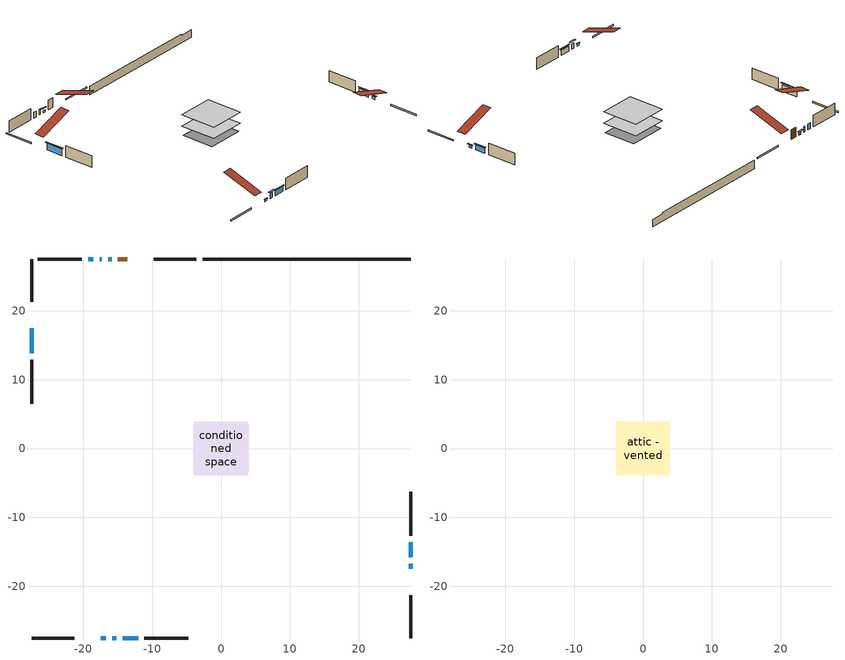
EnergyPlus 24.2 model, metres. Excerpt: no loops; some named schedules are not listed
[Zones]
conditioned space
 floor adiabatic (AdiabaticFloorConstruction): -3.91,-3.91 -3.91,3.91 3.91,3.91 3.91,-3.91 z0.46
 floor foundation (Slab1 construction): -4.04,-3.51 -4.04,3.51 4.04,3.51 4.04,-3.51 z-1.37
 wall outside (RimJoist1 construction): -3.58,27.53 -9.78,27.53 / -27.53,-27.53 -21.33,-27.53 / -27.53,27.53 -27.53,21.33 / 27.53,-27.53 27.53,-21.33 z0.46:0.76
 wall outside (AdiabaticWallConstruction 1): -13.64,27.53 -14.98,27.53 z0.46:2.49
 wall outside (AdiabaticWallConstruction): -15.9,27.53 -16.42,27.53 / 27.53,-17.47 27.53,-16.75 / -17.47,-27.53 -16.75,-27.53 z0.46:0.92; -17.34,27.53 -17.61,27.53 / -18.54,27.53 -19.29,27.53 z0.46:1.68; -15.83,-27.53 -15.21,-27.53 z0.46:1.58; -27.53,17.47 -27.53,13.81 z0.46:1.83; 27.53,-15.83 27.53,-13.59 / -14.29,-27.53 -12.05,-27.53 z0.46:1.53
 wall outside (Wall1 construction): -20.21,27.53 -26.6,27.53 / -11.12,-27.53 -4.73,-27.53 / -27.53,12.88 -27.53,6.49 / 27.53,-12.66 27.53,-6.27 z0.46:2.9
 wall foundation (FoundationWall1 construction): -2.65,27.53,-1.37 -2.65,27.53,0.46 24.51,27.53,0.46 24.51,27.53,0.14 27.53,27.53,0.14 27.53,27.53,-1.37
 window (WindowConstruction 4): -15.91,27.53 -16.41,27.53 z0.46:0.92
 window (WindowConstruction 6): -17.34,27.53 -17.61,27.53 z0.46:1.68
 window (WindowConstruction 7): 27.53,-17.47 27.53,-16.75 z0.46:0.92
 window (WindowConstruction 8): -17.47,-27.53 -16.75,-27.53 z0.46:0.92
 window (WindowConstruction 5): -15.83,-27.53 -15.22,-27.53 z0.46:1.58
 window (WindowConstruction): -27.53,17.47 -27.53,13.81 z0.46:1.83
 window (WindowConstruction 1): -18.54,27.53 -19.29,27.53 z0.46:1.68
 window (WindowConstruction 2): 27.53,-15.83 27.53,-13.59 z0.46:1.53
 window (WindowConstruction 3): -14.29,-27.53 -12.05,-27.53 z0.46:1.53
 door (Door): -13.64,27.53 -14.98,27.53 z0.46:2.49
 ceiling adiabatic (AdiabaticFloorConstruction): 3.91,-3.91 3.91,3.91 -3.91,3.91 -3.91,-3.91 z0.46
attic - vented
 floor to conditioned space (Floor1 construction Reversed): -3.92,-3.92 -3.92,3.92 3.92,3.92 3.92,-3.92 z2.9
 roof outside (Roof1 construction): -12.71,27.53,2.9 -12.71,19.91,5.44 -10.7,19.91,5.44 -10.7,27.53,2.9; -18.39,-27.53,2.9 -18.39,-19.91,5.44 -20.4,-19.91,5.44 -20.4,-27.53,2.9; -27.53,18.39,2.9 -19.91,18.39,5.44 -19.91,20.4,5.44 -27.53,20.4,2.9; 27.53,-18.39,2.9 19.91,-18.39,5.44 19.91,-20.4,5.44 27.53,-20.4,2.9
shading: -16.8,27.53 -15.52,27.53 -15.52,27.83 -16.8,27.83 z1.31; 27.53,-16.51 27.53,-17.71 27.74,-17.71 27.74,-16.51 z1.16; -16.69,-27.53 -17.53,-27.53 -17.53,-27.65 -16.69,-27.65 z0.98; -14.76,-27.53 -16.29,-27.53 -16.29,-27.83 -14.76,-27.83 z2.04; -27.53,13.51 -27.53,17.76 -27.74,17.76 -27.74,13.51 z2.13; 27.53,-13.35 27.53,-16.07 27.74,-16.07 27.74,-13.35 z1.77; -11.81,-27.53 -14.53,-27.53 -14.53,-27.74 -11.81,-27.74 z1.77
[Building]
Building 1: Terrain=Suburbs
[Site:Location]
Sault Ste Marie AP_ON: Latitude {deg}=46.49; Longitude {deg}=-84.51; Time Zone {hr}=-5; Elevation {m}=192; Keep Site Location Information=Yes
[Site:GroundTemperature:Shallow]
0.840846, -1.16074, -1.32103, -0.371179, 3.44196, 7.23733, 10.5277, 12.6121, 12.7892, 11.0939, 7.8874, 4.20846
[Site:WaterMainsTemperature]
Calculation Method=Schedule; Temperature Schedule=mains temperature schedule
[Material] Roughness=Rough; Thermal Absorptance=0.9
Name | Thickness {m} | Conductivity {W/m-K} | Density {kg/m3} | Specific Heat {J/kg-K} | Solar Absorptance | Visible Absorptance
asphalt or fiberglass shingles | 0.00635 | 0.162714 | 1121.4 | 1465.45 | 0.95 | 0.95
ceiling stud and cavity | 0.1397 | 0.0997951 | 65.682 | 1177.47 | 0.7 | 0.7
concrete 4.0 in. | 0.1016 | 1.803125 | 2242.8 | 837.4 | 0.7 | 0.7
concrete 8.0 in. | 0.2032 | 1.803125 | 2242.8 | 837.4 | 0.7 | 0.7
door material | 0.04445 | 0.188738 | 512.64 | 1214.23 | 0.7 | 0.7
floor covering | 0.0127 | 0.0433444 | 54.468 | 1339.84 | 0.6 | 0.6
floor rigid ins; wall rigid ins | 0.512978 | 0.029427 | 32.04 | 1214.23 | 0.7 | 0.7
floor stud and cavity | 0.1397 | 1.75129 | 37.0049 | 1207.88 | 0.7 | 0.7
furniture material conditioned space 1 | 0.1524 | 0.115458 | 640.8 | 1214.23 | 0.6 | 0.6
gypsum board | 0.0127 | 0.160291 | 801 | 837.4 | 0.6 | 0.6
osb sheathing 0.5 in. | 0.0127 | 0.115458 | 512.64 | 1214.23 | 0.7 | 0.7
osb sheathing 0.75 in. | 0.01905 | 0.115458 | 512.64 | 1214.23 | 0.7 | 0.7
rim joist stud and cavity | 0.0508 | 0.182071 | 50.32683 | 1063.81 | 0.6 | 0.6
wall stud and cavity | 0.1397 | 0.101847 | 139.0536 | 1170.24 | 0.7 | 0.7
wall stud and cavity 1 | 0.0889 | 0.380278 | 52.3479 | 1209.89 | 0.7 | 0.7
wall stud and cavity 2 | 0.0889 | 0.391764 | 83.0341 | 1211.67 | 0.7 | 0.7
wood siding | 0.0254 | 0.102417 | 544.68 | 1172.36 | 0.57 | 0.57
wood siding 1; wood siding 2; wood siding 3 | 0.0254 | 0.102417 | 544.68 | 1172.36 | 0.7 | 0.7
[WindowMaterial:SimpleGlazingSystem]
Name | U-Factor {W/m2-K} | Solar Heat Gain Coefficient
WindowMaterial | 3.04284 | 0.69
WindowMaterial 1 | 4.979606 | 0.59
WindowMaterial 2 | 5.10679 | 0.62
WindowMaterial 3 | 6.9635 | 0.68
WindowMaterial 4 | 6.71537 | 0.75
WindowMaterial 5 | 4.56398 | 0.49
WindowMaterial 6 | 4.28632 | 0.44
[Construction]
AdiabaticFloorConstruction: floor stud and cavity, floor rigid ins, osb sheathing 0.75 in., floor covering
AdiabaticWallConstruction: wood siding 2, wall rigid ins, wall stud and cavity 1, gypsum board
AdiabaticWallConstruction 1: wood siding 3, wall rigid ins, wall stud and cavity 1, gypsum board
Door: door material
Floor1 construction Reversed: gypsum board, ceiling stud and cavity
FoundationWall1 construction: concrete 8.0 in.
furniture construction conditioned space 1: furniture material conditioned space 1
PartitionWallConstruction: gypsum board, wall stud and cavity 2, gypsum board
RimJoist1 construction: wood siding 1, rim joist stud and cavity
Roof1 construction: asphalt or fiberglass shingles
Slab1 construction: concrete 4.0 in.
Wall1 construction: wood siding, osb sheathing 0.5 in., wall stud and cavity, gypsum board
WindowConstruction: WindowMaterial
WindowConstruction 1: WindowMaterial 1
WindowConstruction 2; WindowConstruction 3: WindowMaterial 2
WindowConstruction 4: WindowMaterial 3
WindowConstruction 5: WindowMaterial 4
WindowConstruction 6; WindowConstruction 8: WindowMaterial 5
WindowConstruction 7: WindowMaterial 6
[Zone] Multiplier=1; Part of Total Floor Area=Yes
Name | Volume {m3}
attic - vented | 25.3077
conditioned space | 268
[Space]
Name | Zone | Volume {m3}
attic - vented 1 | attic - vented | 25.3077
conditioned space 1 | conditioned space | 268
[ZoneInfiltration:EffectiveLeakageArea]
infil attic - vented 1: Zone or Space=attic - vented 1; Schedule=Always On Discrete; Effective Air Leakage Area {cm2}=2412.59; Stack Coefficient=0.000176793; Wind Coefficient=8.98363e-06
[ZoneMixing]
whole house fan mix: Zone or Space=attic - vented; Schedule=Always On Continuous; Design Flow Rate Calculation Method=Flow/Zone; Design Flow Rate {m3/s}=0; Source Zone or Space=conditioned space
[SurfaceProperty:ExposedFoundationPerimeter]
Slab1: Exposed Perimeter Calculation Method=TotalExposedPerimeter; Total Exposed Perimeter {m}=30.18
[InternalMass] Zone or ZoneList=conditioned space; Space or SpaceList=conditioned space 1
Name | Construction | Surface Area {m2}
furniture mass conditioned space 1 | furniture construction conditioned space 1 | 47.1764
partition wall mass | PartitionWallConstruction | 117.941
[Lights]
interior lighting: Zone or ZoneList or Space or SpaceList=conditioned space 1; Schedule=interior lighting schedule; Design Level Calculation Method=LightingLevel; Lighting Level {W}=343.2; Return Air Fraction=0; Fraction Radiant=0.6; Fraction Visible=0.2; Fraction Replaceable=1
[People]
occupants: Zone or ZoneList or Space or SpaceList=conditioned space 1; Number of People Schedule=occupants schedule; Number of People Calculation Method=People; Number of People=3; Fraction Radiant=0.314171; Sensible Heat Fraction=0.56303; Activity Level Schedule=occupants activity schedule; Carbon Dioxide Generation Rate {m3/s-W}=0; Enable ASHRAE 55 Comfort Warnings=No; Mean Radiant Temperature Calculation Type=EnclosureAveraged
[ElectricEquipment] Zone or ZoneList or Space or SpaceList=conditioned space 1; Design Level Calculation Method=EquipmentLevel
Name | Schedule | Design Level {W} | Fraction Latent | Fraction Radiant | Fraction Lost
clothes dryer | clothes dryer schedule | 140.772 | 0.015 | 0.081 | 0.85
clothes washer | clothes washer schedule | 32.1985 | 0.03 | 0.162 | 0.7
cooking range | cooking range schedule | 215.147 | 0.08 | 0.432 | 0.2
dishwasher | dishwasher schedule | 66.8632 | 0.3 | 0.18 | 0.4
fridge | fridge schedule | 72.9452 | 0 | 0.6 | 0
mech vent house fan | mech vent house fan schedule | 0 | 0 | 0 | 1
mech vent house fan cfis | mech vent house fan cfis schedule | 0 | 0 | 0 | 0
misc plug loads | misc plug loads schedule | 494.7 | 0.045 | 0.513 | 0.1
whole house fan | Always On Discrete | 0 | 0 | 0 | 1
[OtherEquipment] Zone or ZoneList or Space or SpaceList=conditioned space 1; Design Level Calculation Method=EquipmentLevel
Name | Fuel Type | Schedule | Design Level {W} | Fraction Latent | Fraction Radiant | Fraction Lost
clothes dryer 1 | Electricity | clothes dryer schedule | 0 | 0.015 | 0.081 | 0.85
cooking range 1 | Electricity | cooking range schedule | 0 | 0.08 | 0.432 | 0.2
general water use latent | None | general water use schedule | 62.594 | 1 | 0 | 0
general water use sensible | None | general water use schedule | -61.6891 | 0 | 0.6 | 0
mech vent house fan latent load | None | Always On Discrete | 0 | 1 | 0 | 0
mech vent house fan sensible load | None | Always On Discrete | 0 | 0 | 0 | 0
water heater energy adjustment1 | Electricity | Always On Discrete | 0.01 | 0 | 0 | 1
[ZoneInfiltration:DesignFlowRate] Zone or ZoneList or Space or SpaceList=conditioned space 1; Schedule=Always On Discrete; Design Flow Rate Calculation Method=Flow/Zone; Design Flow Rate {m3/s}=0
infil flow; natural vent flow; whole house fan flow
[ZoneControl:Thermostat]
conditioned space Thermostat: Zone or ZoneList=conditioned space; Control Type Schedule=conditioned space Thermostat Schedule; Control 1=conditioned space temperature setpoint; Temperature Difference Between Cutout And Setpoint {deltaC}=0
[AirLoopHVAC:UnitarySystem]
unit heater unitary system: Control Type=Load; Controlling Zone or Thermostat Location=conditioned space; Dehumidification Control Type=None; Availability Schedule=Always On Discrete; Supply Fan=unit heater supply fan; Fan Placement=BlowThrough; Supply Air Fan Operating Mode Schedule=unit heater auto fan schedule; Heating Coil=unit heater htg coil; DX Heating Coil Sizing Ratio=1; Use DOAS DX Cooling Coil=No; Minimum Supply Air Temperature {C}=2; Latent Load Control=SensibleOnlyLoadControl; Cooling Supply Air Flow Rate Method=None; Heating Supply Air Flow Rate Method=SupplyAirFlowRate; Heating Supply Air Flow Rate {m3/s}=1.10105; No Load Supply Air Flow Rate Method=SupplyAirFlowRate; No Load Supply Air Flow Rate {m3/s}=0; No Load Supply Air Flow Rate Control Set To Low Speed=Yes; Maximum Supply Air Temperature {C}=48.8889; Maximum Outdoor Dry-Bulb Temperature for Supplemental Heater Operation {C}=21; Ancillary On-Cycle Electric Power {W}=0; Ancillary Off-Cycle Electric Power {W}=0
[Fan:SystemModel]
unit heater supply fan: Availability Schedule=Always On Discrete; Design Maximum Air Flow Rate {m3/s}=1.10105; Speed Control Method=Discrete; Electric Power Minimum Flow Rate Fraction=0.2; Design Pressure Rise {Pa}=500; Motor Efficiency=1; Motor In Air Stream Fraction=1; Design Electric Power Consumption {W}=Autosize; Design Power Sizing Method=PowerPerFlow; Electric Power Per Unit Flow Rate {W/(m3/s)}=1e-06; Electric Power Per Unit Flow Rate Per Unit Pressure {W/((m3/s)-Pa)}=1.66667; Fan Total Efficiency=0.7; Motor Loss Radiative Fraction=0; Number of Speeds=1; Speed Flow Fraction 1=1; Speed Electric Power Fraction 1=1
[Coil:Heating:Fuel]
unit heater htg coil: Availability Schedule=Always On Discrete; Fuel Type=OtherFuel1; Burner Efficiency=0.35; Nominal Capacity {W}=23443.9; On Cycle Parasitic Electric Load {W}=0; Off Cycle Parasitic Fuel Load {W}=0
[Zone equipment]
conditioned space: unit heater unitary system
[Foundation:Kiva]
Foundation Kiva 1: Initial Indoor Air Temperature {C}=18; Wall Height Above Grade {m}=0.459974; Wall Depth Below Slab {m}=0.2032
[Foundation:Kiva:Settings]
Soil Conductivity {W/m-K}=0.849921; Soil Density {kg/m3}=1842.3; Soil Specific Heat {J/kg-K}=418.7; Ground Solar Absorptivity=0.9; Ground Thermal Absorptivity=0.9; Ground Surface Roughness {m}=0.03; Far-Field Width {m}=40; Deep-Ground Boundary Condition=ZeroFlux; Deep-Ground Depth {m}=40; Minimum Cell Dimension {m}=0.2; Maximum Cell Growth Coefficient=3; Simulation Timestep=Timestep
[Exterior:Lights]
exterior lighting: Schedule=exterior lighting schedule; Design Level {W}=75.6
[EnergyManagementSystem:GlobalVariable]
infil_program_Qfan
infil_program_Qinf
natural_vent_program_Qnv
natural_vent_program_Qwhf
[EnergyManagementSystem:Sensor]
Name | Output:Variable or Output:Meter Index Key | Output:Variable or Output:Meter
airflow_gain | infil flow | Infiltration Sensible Heat Gain Energy
airflow_gain_1 | natural vent flow | Infiltration Sensible Heat Gain Energy
airflow_gain_2 | whole house fan flow | Infiltration Sensible Heat Gain Energy
airflow_loss | infil flow | Infiltration Sensible Heat Loss Energy
airflow_loss_1 | natural vent flow | Infiltration Sensible Heat Loss Energy
airflow_loss_2 | whole house fan flow | Infiltration Sensible Heat Loss Energy
clg_load_cond |  | Cooling:EnergyTransfer:Zone:CONDITIONED SPACE
clg_sp_s; clg_sp_s_1 | cooling setpoint | Schedule Value
clothes_dryer_exhaust_0_sch_s | clothes dryer exhaust 0 schedule | Schedule Value
conditioned_space_clg_unmet_s | conditioned space | Zone Cooling Setpoint Not Met Time
conditioned_space_htg_unmet_s | conditioned space | Zone Heating Setpoint Not Met Time
cool_season | cooling season schedule | Schedule Value
fridge_tin_s | conditioned space | Zone Mean Air Temperature
htg_load_cond |  | Heating:EnergyTransfer:Zone:CONDITIONED SPACE
htg_sp_s; htg_sp_s_1 | heating setpoint | Schedule Value
ig_ee_conv | clothes dryer | Electric Equipment Convective Heating Energy
ig_ee_conv_2 | cooking range | Electric Equipment Convective Heating Energy
ig_ee_conv_4 | fridge | Electric Equipment Convective Heating Energy
ig_ee_conv_5 | misc plug loads | Electric Equipment Convective Heating Energy
ig_ee_conv_6 | whole house fan | Electric Equipment Convective Heating Energy
ig_ee_rad | clothes dryer | Electric Equipment Radiant Heating Energy
ig_ee_rad_2 | cooking range | Electric Equipment Radiant Heating Energy
ig_ee_rad_4 | fridge | Electric Equipment Radiant Heating Energy
ig_ee_rad_5 | misc plug loads | Electric Equipment Radiant Heating Energy
ig_ee_rad_6 | whole house fan | Electric Equipment Radiant Heating Energy
ig_lgt_conv | interior lighting | Lights Convective Heating Energy
ig_lgt_rad | interior lighting | Lights Radiant Heating Energy
ig_lgt_vis | interior lighting | Lights Visible Radiation Heating Energy
ig_oe_conv | clothes dryer 1 | Other Equipment Convective Heating Energy
ig_oe_conv_1 | cooking range 1 | Other Equipment Convective Heating Energy
ig_oe_conv_2 | general water use latent | Other Equipment Convective Heating Energy
ig_oe_conv_3 | general water use sensible | Other Equipment Convective Heating Energy
ig_oe_conv_4 | water heater energy adjustment1 | Other Equipment Convective Heating Energy
ig_oe_rad | clothes dryer 1 | Other Equipment Radiant Heating Energy
ig_oe_rad_1 | cooking range 1 | Other Equipment Radiant Heating Energy
ig_oe_rad_2 | general water use latent | Other Equipment Radiant Heating Energy
ig_oe_rad_3 | general water use sensible | Other Equipment Radiant Heating Energy
ig_oe_rad_4 | water heater energy adjustment1 | Other Equipment Radiant Heating Energy
ig_ppl_conv | occupants | People Convective Heating Energy
ig_ppl_rad | occupants | People Radiant Heating Energy
im_conv | furniture mass conditioned space 1 | Surface Inside Face Convection Heat Gain Energy
im_conv_1 | partition wall mass | Surface Inside Face Convection Heat Gain Energy
im_ig | furniture mass conditioned space 1 | Surface Inside Face Internal Gains Radiation Heat Gain Energy
im_ig_1 | partition wall mass | Surface Inside Face Internal Gains Radiation Heat Gain Energy
im_lgt | furniture mass conditioned space 1 | Surface Inside Face Lights Radiation Heat Gain Energy
im_lgt_1 | partition wall mass | Surface Inside Face Lights Radiation Heat Gain Energy
im_sol | furniture mass conditioned space 1 | Surface Inside Face Solar Radiation Heat Gain Energy
im_sol_1 | partition wall mass | Surface Inside Face Solar Radiation Heat Gain Energy
im_surf | furniture mass conditioned space 1 | Surface Inside Face Net Surface Thermal Radiation Heat Gain Energy
im_surf_1 | partition wall mass | Surface Inside Face Net Surface Thermal Radiation Heat Gain Energy
mv_conv | mech vent house fan | Electric Equipment Convective Heating Energy
mv_conv_1 | mech vent house fan cfis | Electric Equipment Convective Heating Energy
mv_conv_2 | mech vent house fan latent load | Other Equipment Convective Heating Energy
mv_conv_3 | mech vent house fan sensible load | Other Equipment Convective Heating Energy
mv_rad | mech vent house fan | Electric Equipment Radiant Heating Energy
mv_rad_1 | mech vent house fan cfis | Electric Equipment Radiant Heating Energy
mv_rad_2 | mech vent house fan latent load | Other Equipment Radiant Heating Energy
mv_rad_3 | mech vent house fan sensible load | Other Equipment Radiant Heating Energy
natural_vent_s | natural vent schedule | Schedule Value
out_pb_s |  | Site Outdoor Air Barometric Pressure
out_wt_s |  | Site Outdoor Air Humidity Ratio
site_vw_s |  | Site Wind Speed
ss_back_out | Window1 | Surface Window Shortwave from Zone Back Out Window Heat Transfer Rate
ss_back_out_1 | Window10 | Surface Window Shortwave from Zone Back Out Window Heat Transfer Rate
ss_back_out_2 | Window11 | Surface Window Shortwave from Zone Back Out Window Heat Transfer Rate
ss_back_out_3 | Window12 | Surface Window Shortwave from Zone Back Out Window Heat Transfer Rate
ss_back_out_4 | Window2 | Surface Window Shortwave from Zone Back Out Window Heat Transfer Rate
ss_back_out_5 | Window3 | Surface Window Shortwave from Zone Back Out Window Heat Transfer Rate
ss_back_out_6 | Window5 | Surface Window Shortwave from Zone Back Out Window Heat Transfer Rate
ss_back_out_7 | Window6 | Surface Window Shortwave from Zone Back Out Window Heat Transfer Rate
ss_back_out_8 | Window8 | Surface Window Shortwave from Zone Back Out Window Heat Transfer Rate
ss_conv | Door1 | Surface Inside Face Convection Heat Gain Energy
ss_conv_1 | Window1 | Surface Inside Face Convection Heat Gain Energy
ss_conv_2 | Window10 | Surface Inside Face Convection Heat Gain Energy
ss_conv_3 | Window11 | Surface Inside Face Convection Heat Gain Energy
ss_conv_4 | Window12 | Surface Inside Face Convection Heat Gain Energy
ss_conv_5 | Window2 | Surface Inside Face Convection Heat Gain Energy
ss_conv_6 | Window3 | Surface Inside Face Convection Heat Gain Energy
ss_conv_7 | Window5 | Surface Inside Face Convection Heat Gain Energy
ss_conv_8 | Window6 | Surface Inside Face Convection Heat Gain Energy
ss_conv_9 | Window8 | Surface Inside Face Convection Heat Gain Energy
ss_ig | Door1 | Surface Inside Face Internal Gains Radiation Heat Gain Energy
ss_ig_1 | Window1 | Surface Inside Face Internal Gains Radiation Heat Gain Energy
ss_ig_2 | Window10 | Surface Inside Face Internal Gains Radiation Heat Gain Energy
ss_ig_3 | Window11 | Surface Inside Face Internal Gains Radiation Heat Gain Energy
ss_ig_4 | Window12 | Surface Inside Face Internal Gains Radiation Heat Gain Energy
ss_ig_5 | Window2 | Surface Inside Face Internal Gains Radiation Heat Gain Energy
ss_ig_6 | Window3 | Surface Inside Face Internal Gains Radiation Heat Gain Energy
ss_ig_7 | Window5 | Surface Inside Face Internal Gains Radiation Heat Gain Energy
ss_ig_8 | Window6 | Surface Inside Face Internal Gains Radiation Heat Gain Energy
ss_ig_9 | Window8 | Surface Inside Face Internal Gains Radiation Heat Gain Energy
ss_lgt | Door1 | Surface Inside Face Lights Radiation Heat Gain Energy
ss_sol | Door1 | Surface Inside Face Solar Radiation Heat Gain Energy
ss_surf | Door1 | Surface Inside Face Net Surface Thermal Radiation Heat Gain Energy
ss_surf_1 | Window1 | Surface Inside Face Net Surface Thermal Radiation Heat Gain Energy
ss_surf_2 | Window10 | Surface Inside Face Net Surface Thermal Radiation Heat Gain Energy
ss_surf_3 | Window11 | Surface Inside Face Net Surface Thermal Radiation Heat Gain Energy
ss_surf_4 | Window12 | Surface Inside Face Net Surface Thermal Radiation Heat Gain Energy
ss_surf_5 | Window2 | Surface Inside Face Net Surface Thermal Radiation Heat Gain Energy
ss_surf_6 | Window3 | Surface Inside Face Net Surface Thermal Radiation Heat Gain Energy
ss_surf_7 | Window5 | Surface Inside Face Net Surface Thermal Radiation Heat Gain Energy
ss_surf_8 | Window6 | Surface Inside Face Net Surface Thermal Radiation Heat Gain Energy
ss_surf_9 | Window8 | Surface Inside Face Net Surface Thermal Radiation Heat Gain Energy
ss_trans_in | Window1 | Surface Window Transmitted Solar Radiation Rate
ss_trans_in_1 | Window10 | Surface Window Transmitted Solar Radiation Rate
ss_trans_in_2 | Window11 | Surface Window Transmitted Solar Radiation Rate
ss_trans_in_3 | Window12 | Surface Window Transmitted Solar Radiation Rate
ss_trans_in_4 | Window2 | Surface Window Transmitted Solar Radiation Rate
ss_trans_in_5 | Window3 | Surface Window Transmitted Solar Radiation Rate
ss_trans_in_6 | Window5 | Surface Window Transmitted Solar Radiation Rate
ss_trans_in_7 | Window6 | Surface Window Transmitted Solar Radiation Rate
ss_trans_in_8 | Window8 | Surface Window Transmitted Solar Radiation Rate
ss_trans_out | Window1 | Surface Inside Face Initial Transmitted Diffuse Transmitted Out Window Solar Radiation Rate
ss_trans_out_1 | Window10 | Surface Inside Face Initial Transmitted Diffuse Transmitted Out Window Solar Radiation Rate
ss_trans_out_2 | Window11 | Surface Inside Face Initial Transmitted Diffuse Transmitted Out Window Solar Radiation Rate
ss_trans_out_3 | Window12 | Surface Inside Face Initial Transmitted Diffuse Transmitted Out Window Solar Radiation Rate
ss_trans_out_4 | Window2 | Surface Inside Face Initial Transmitted Diffuse Transmitted Out Window Solar Radiation Rate
ss_trans_out_5 | Window3 | Surface Inside Face Initial Transmitted Diffuse Transmitted Out Window Solar Radiation Rate
ss_trans_out_6 | Window5 | Surface Inside Face Initial Transmitted Diffuse Transmitted Out Window Solar Radiation Rate
ss_trans_out_7 | Window6 | Surface Inside Face Initial Transmitted Diffuse Transmitted Out Window Solar Radiation Rate
ss_trans_out_8 | Window8 | Surface Inside Face Initial Transmitted Diffuse Transmitted Out Window Solar Radiation Rate
s_conv | Floor1 | Surface Inside Face Convection Heat Gain Energy
s_conv_1 | FoundationWall1 | Surface Inside Face Convection Heat Gain Energy
s_conv_10 | Wall1:180 | Surface Inside Face Convection Heat Gain Energy
s_conv_11 | Wall1:270 | Surface Inside Face Convection Heat Gain Energy
s_conv_12 | Wall1:90 | Surface Inside Face Convection Heat Gain Energy
s_conv_2 | inferred conditioned ceiling | Surface Inside Face Convection Heat Gain Energy
s_conv_3 | inferred conditioned floor | Surface Inside Face Convection Heat Gain Energy
s_conv_4 | RimJoist1:0 | Surface Inside Face Convection Heat Gain Energy
s_conv_5 | RimJoist1:180 | Surface Inside Face Convection Heat Gain Energy
s_conv_6 | RimJoist1:270 | Surface Inside Face Convection Heat Gain Energy
s_conv_7 | RimJoist1:90 | Surface Inside Face Convection Heat Gain Energy
s_conv_8 | Slab1 | Surface Inside Face Convection Heat Gain Energy
s_conv_9 | Wall1:0 | Surface Inside Face Convection Heat Gain Energy
s_ig | Floor1 | Surface Inside Face Internal Gains Radiation Heat Gain Energy
s_ig_1 | FoundationWall1 | Surface Inside Face Internal Gains Radiation Heat Gain Energy
s_ig_10 | Wall1:180 | Surface Inside Face Internal Gains Radiation Heat Gain Energy
s_ig_11 | Wall1:270 | Surface Inside Face Internal Gains Radiation Heat Gain Energy
s_ig_12 | Wall1:90 | Surface Inside Face Internal Gains Radiation Heat Gain Energy
s_ig_2 | inferred conditioned ceiling | Surface Inside Face Internal Gains Radiation Heat Gain Energy
s_ig_3 | inferred conditioned floor | Surface Inside Face Internal Gains Radiation Heat Gain Energy
s_ig_4 | RimJoist1:0 | Surface Inside Face Internal Gains Radiation Heat Gain Energy
s_ig_5 | RimJoist1:180 | Surface Inside Face Internal Gains Radiation Heat Gain Energy
s_ig_6 | RimJoist1:270 | Surface Inside Face Internal Gains Radiation Heat Gain Energy
s_ig_7 | RimJoist1:90 | Surface Inside Face Internal Gains Radiation Heat Gain Energy
s_ig_8 | Slab1 | Surface Inside Face Internal Gains Radiation Heat Gain Energy
s_ig_9 | Wall1:0 | Surface Inside Face Internal Gains Radiation Heat Gain Energy
s_lgt | Floor1 | Surface Inside Face Lights Radiation Heat Gain Energy
s_lgt_1 | FoundationWall1 | Surface Inside Face Lights Radiation Heat Gain Energy
s_lgt_10 | Wall1:180 | Surface Inside Face Lights Radiation Heat Gain Energy
s_lgt_11 | Wall1:270 | Surface Inside Face Lights Radiation Heat Gain Energy
s_lgt_12 | Wall1:90 | Surface Inside Face Lights Radiation Heat Gain Energy
s_lgt_2 | inferred conditioned ceiling | Surface Inside Face Lights Radiation Heat Gain Energy
s_lgt_3 | inferred conditioned floor | Surface Inside Face Lights Radiation Heat Gain Energy
s_lgt_4 | RimJoist1:0 | Surface Inside Face Lights Radiation Heat Gain Energy
